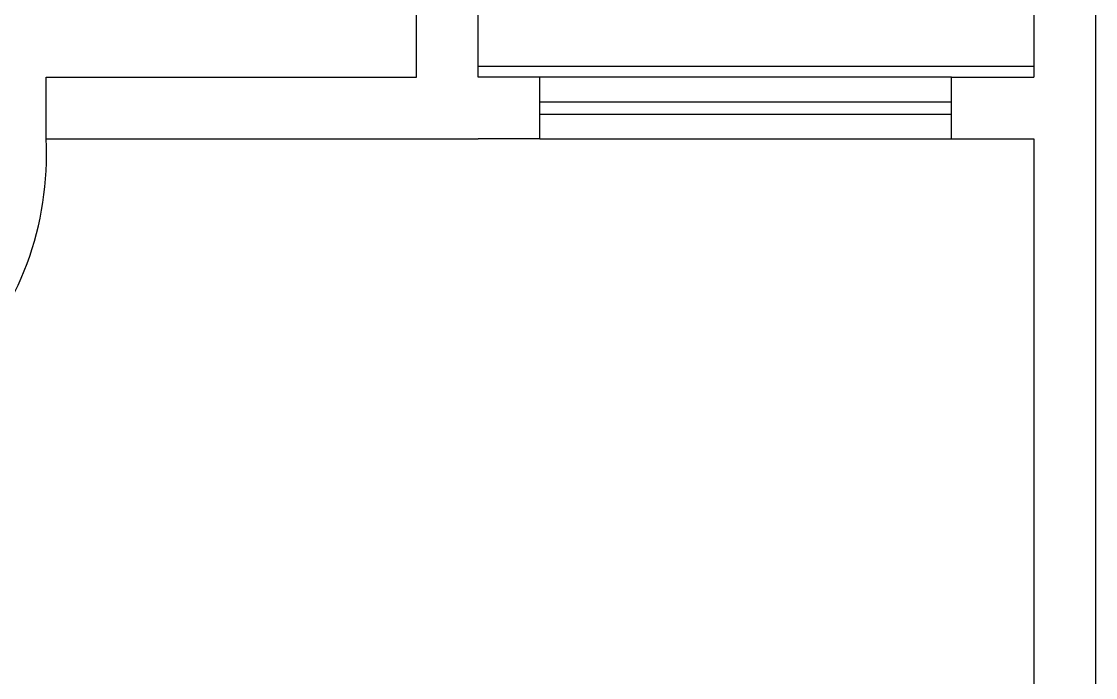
# Model space of a CAD drawing. Header units: millimetres. Extents: x -1292 to 2253, y 326 to 453.
# Drawn here: x 2096.539 to 2099.149, y 351.062 to 352.656 of the extents above; entities that cross this region are included whole.
import ezdxf

# ---------------------------------------------------------------- set-up
doc = ezdxf.new("R2010")
doc.units = ezdxf.units.MM
doc.header["$LTSCALE"] = 0.5
doc.linetypes.add('HIDDEN', pattern=[9.525, 6.35, -3.175])
doc.layers.add('-HIDRO', color=8, linetype='Continuous')

msp = doc.modelspace()

# ---------------------------------------------------------------- hatches: boundary and pattern name
at = {"layer": '-HIDRO', "linetype": 'HIDDEN', "ltscale": 0.05}
h = msp.add_hatch(dxfattribs=at)
h.set_pattern_fill('ANSI32', color=256, scale=0.02, angle=135, style=0)
h.set_pattern_definition([(180, (-2029.64851, 180.27226), (-1e-17, -0.1905), []), (180, (-2029.71201, 180.33576), (-1e-17, -0.1905), [])])
h.paths.add_polyline_path([(2098.9987, 354.0212), (2097.6487, 354.0212), (2097.6487, 352.5212), (2098.9987, 352.5212)])

# ---------------------------------------------------------------- linework, layer by layer
at = {"layer": '-HIDRO', "ltscale": 0.05}
for p, q in [((2099.1487, 364.4712), (2099.1487, 339.4712)), ((2097.4987, 352.5212), (2097.4987, 354.1712)), ((2097.6487, 352.5212), (2097.6487, 354.0212)), ((2098.9987, 354.0212), (2098.9987, 352.5212)), ((2096.5987, 352.5212), (2097.4987, 352.5212)), ((2096.5987, 352.3712), (2096.5987, 352.5212)), ((2097.7987, 352.5212), (2097.6487, 352.5212)), ((2097.7987, 352.3712), (2097.7987, 352.5212)), ((2098.7987, 352.5212), (2097.7987, 352.5212)), ((2098.7987, 352.3712), (2098.7987, 352.5212)), ((2098.7987, 352.5212), (2098.9987, 352.5212)), ((2098.9987, 352.5212), (2098.9987, 352.5212)), ((2097.7987, 352.4612), (2098.7987, 352.4612)), ((2097.7987, 352.4312), (2098.7987, 352.4312)), ((2096.5987, 352.3712), (2097.6487, 352.3712)), ((2097.7987, 352.3712), (2097.6487, 352.3712)), ((2097.7987, 352.3712), (2098.7987, 352.3712)), ((2098.7987, 352.3712), (2098.9987, 352.3712)), ((2098.9987, 352.3712), (2098.9987, 348.7712)), ((2098.9987, 352.3712), (2098.9987, 352.3712))]:
    msp.add_line(p, q, dxfattribs=at)
msp.add_arc((2095.8387, 352.3322), 0.761, 270, 2.9376, dxfattribs=at)

doc.saveas('drawing.dxf')
